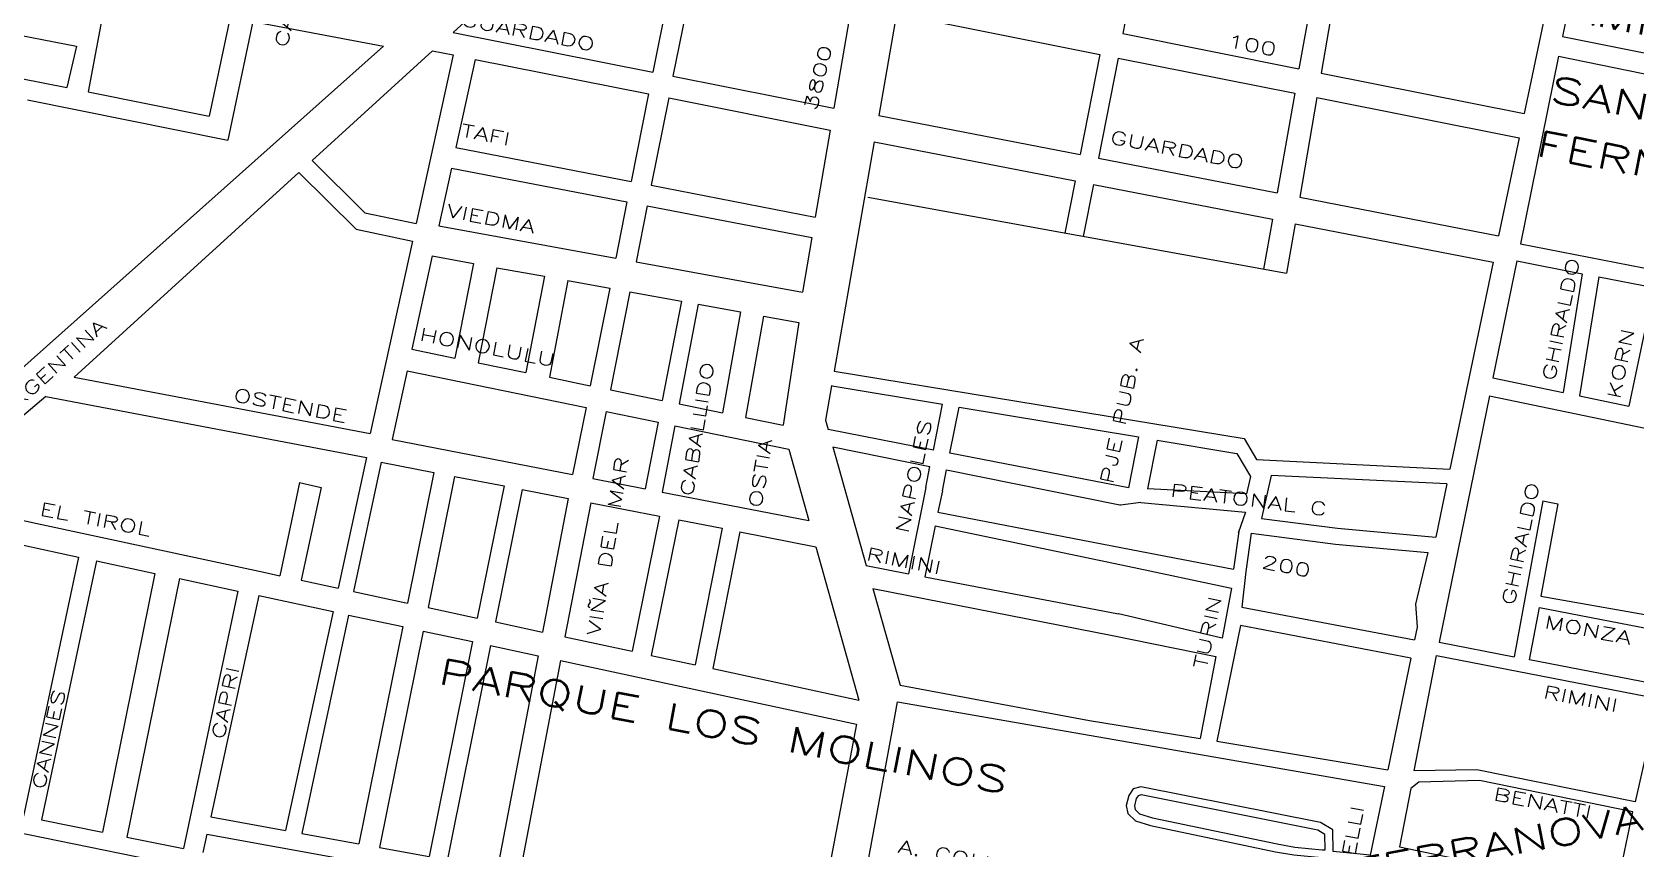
# Model space of a CAD drawing. Header units: millimetres. Extents: x 4374322 to 4409026, y 6503580 to 6534206.
# Drawn here: x 4385369 to 4386610, y 6519763 to 6520395 of the extents above; entities that cross this region are included whole.
import ezdxf

# ---------------------------------------------------------------- set-up
doc = ezdxf.new("R2010")
doc.units = ezdxf.units.MM
for name, color, linetype in [('LINEA CALLE', 252, 'Continuous'), ('NOMBRE BARRIO', 8, 'Continuous'), ('NOMBRE CALLE', 252, 'Continuous')]:
    doc.layers.add(name, color=color, linetype=linetype)
doc.styles.add('ROMANS', font='romans')

msp = doc.modelspace()

# ---------------------------------------------------------------- linework, layer by layer
at = {"layer": 'LINEA CALLE', "transparency": 33554687}
for p, q in [((4385774.6, 6520468.1), (4385694.6, 6520395.2)), ((4386226.7, 6520463.1), (4386213.2, 6520394.2)), ((4385866.2, 6520449.2), (4385849.3, 6520364.4)), ((4385881.8, 6520446), (4385864.9, 6520361.3)), ((4386565.3, 6520449.2), (4386553.7, 6520392.1)), ((4386362, 6520436.7), (4386349.6, 6520367.1)), ((4386378.9, 6520433.4), (4386366.8, 6520363.7)), ((4385426.2, 6520425), (4385412.2, 6520349.1)), ((4386004, 6520420.7), (4385989.5, 6520336.4)), ((4385287.9, 6520406.9), (4385403.1, 6520384.6)), ((4385522, 6520407), (4385505.8, 6520330.3)), ((4386037.9, 6520409.5), (4386024.2, 6520330.9)), ((4386037.9, 6520409.5), (4386195.5, 6520378.1)), ((4385539.5, 6520403.7), (4385520.2, 6520311.8)), ((4385539.5, 6520403.7), (4385640.8, 6520384.5)), ((4385694.6, 6520395.2), (4385849.3, 6520364.4)), ((4386213.2, 6520394.2), (4386349.6, 6520367.1)), ((4386538.6, 6520402.3), (4386524, 6520332.4)), ((4385640.8, 6520384.5), (4385310.5, 6520090.3)), ((4385403.1, 6520384.6), (4385395.6, 6520352.4)), ((4385678.8, 6520380.8), (4385585.5, 6520296)), ((4385678.8, 6520380.8), (4385694.6, 6520377.7)), ((4386553.7, 6520392.1), (4386733.1, 6520355.7)), ((4385281, 6520375.4), (4385395.6, 6520352.4)), ((4385694.6, 6520377.7), (4385666.1, 6520247.2)), ((4385711.8, 6520374.2), (4385696.8, 6520306)), ((4385711.8, 6520374.2), (4385846, 6520347.5)), ((4386195.5, 6520378.1), (4386180.3, 6520300.6)), ((4386209.5, 6520375.3), (4386194.4, 6520297.9)), ((4386209.5, 6520375.3), (4386346.3, 6520348.1)), ((4386550.5, 6520376.7), (4386521, 6520231.6)), ((4386550.5, 6520376.7), (4386852.4, 6520315.5)), ((4385864.9, 6520361.3), (4385989.5, 6520336.4)), ((4386366.8, 6520363.7), (4386524, 6520332.4)), ((4385365, 6520342.9), (4385520.2, 6520311.8)), ((4385412.2, 6520349.1), (4385505.8, 6520330.3)), ((4385846, 6520347.5), (4385832.5, 6520279.8)), ((4385861.6, 6520344.4), (4385848.1, 6520276.8)), ((4385861.6, 6520344.4), (4385986.7, 6520319.4)), ((4386346.3, 6520348.1), (4386332.6, 6520271)), ((4386363.5, 6520344.7), (4386350.2, 6520267.6)), ((4386363.5, 6520344.7), (4386520, 6520313.5)), ((4386024.2, 6520330.9), (4386180.3, 6520300.6)), ((4385986.7, 6520319.4), (4385975.1, 6520252.2)), ((4385696.8, 6520306), (4385832.5, 6520279.8)), ((4386020.6, 6520310.5), (4385989.6, 6520133)), ((4386020.6, 6520310.5), (4386176.3, 6520280.2)), ((4386520, 6520313.5), (4386504.2, 6520237.7)), ((4385585.5, 6520296), (4385626.4, 6520255.6)), ((4386194.4, 6520297.9), (4386332.6, 6520271)), ((4385575.2, 6520286.6), (4385401.2, 6520128.3)), ((4385575.2, 6520286.6), (4385619.6, 6520242.9)), ((4385693.4, 6520290.2), (4385683.6, 6520245.4)), ((4385693.4, 6520290.2), (4385829.3, 6520263.9)), ((4385848.1, 6520276.8), (4385975.1, 6520252.2)), ((4386176.3, 6520280.2), (4386168.4, 6520239.8)), ((4386190.4, 6520277.5), (4386182.5, 6520237.3)), ((4386190.4, 6520277.5), (4386329, 6520250.6)), ((4385829.3, 6520263.9), (4385820.6, 6520220.5)), ((4385844.9, 6520260.9), (4385836.3, 6520217.6)), ((4385844.9, 6520260.9), (4385972.4, 6520236.3)), ((4386015.7, 6520267.6), (4386340, 6520208.7)), ((4386350.2, 6520267.6), (4386504.2, 6520237.7)), ((4385626.4, 6520255.6), (4385666.1, 6520247.2)), ((4385683.6, 6520245.4), (4385820.6, 6520220.5)), ((4386329, 6520250.6), (4386322.1, 6520212)), ((4386346.7, 6520247.1), (4386340, 6520208.7)), ((4386346.7, 6520247.1), (4386500, 6520217.4)), ((4385619.6, 6520242.9), (4385663.1, 6520233.7)), ((4385663.1, 6520233.7), (4385630.5, 6520084.6)), ((4385972.4, 6520236.3), (4385965.1, 6520194.2)), ((4386521, 6520231.6), (4386661.8, 6520204.1)), ((4385678.5, 6520222.1), (4385662.8, 6520150)), ((4385678.5, 6520222.1), (4385710.5, 6520216.3)), ((4385710.5, 6520216.3), (4385696.1, 6520143.1)), ((4385728.6, 6520213), (4385714.1, 6520139.5)), ((4385728.6, 6520213), (4385765.3, 6520206.4)), ((4385765.3, 6520206.4), (4385751.1, 6520131.9)), ((4385836.3, 6520217.6), (4385965.1, 6520194.2)), ((4386500, 6520217.4), (4386466.5, 6520057.1)), ((4386518.3, 6520218.3), (4386499.8, 6520127.7)), ((4386518.3, 6520218.3), (4386569, 6520208.4)), ((4386569, 6520208.4), (4386554.1, 6520116.4)), ((4385783.5, 6520203.1), (4385769.3, 6520128.2)), ((4385783.5, 6520203.1), (4385816, 6520197.2)), ((4385816, 6520197.2), (4385800.9, 6520121.7)), ((4385831.6, 6520194.3), (4385816.5, 6520118.5)), ((4385831.6, 6520194.3), (4385871.4, 6520187.1)), ((4386581.7, 6520206), (4386566.8, 6520113.8)), ((4386581.7, 6520206), (4386624.3, 6520197.7)), ((4386624.3, 6520197.7), (4386605, 6520105.8)), ((4385871.4, 6520187.1), (4385856.6, 6520110.3)), ((4385884.4, 6520184.7), (4385869.6, 6520107.6)), ((4385884.4, 6520184.7), (4385917.3, 6520178.8)), ((4385917.3, 6520178.8), (4385903.3, 6520100.7)), ((4385935, 6520175.5), (4385921, 6520097.1)), ((4385935, 6520175.5), (4385962.3, 6520170.6)), ((4385962.3, 6520170.6), (4385950.3, 6520091.1)), ((4385662.8, 6520150), (4385696.1, 6520143.1)), ((4385659.1, 6520133.2), (4385647.5, 6520080)), ((4385659.1, 6520133.2), (4385797.6, 6520104.8)), ((4385714.1, 6520139.5), (4385751.1, 6520131.9)), ((4385989.6, 6520133), (4386307.2, 6520080.8)), ((4385401.2, 6520128.3), (4385630.5, 6520084.6)), ((4385769.3, 6520128.2), (4385800.9, 6520121.7)), ((4385987.6, 6520121.7), (4385982.9, 6520095)), ((4385988.1, 6520121.7), (4385987.6, 6520121.7)), ((4385988.1, 6520121.7), (4386073.7, 6520107.4)), ((4386499.8, 6520127.7), (4386554.1, 6520116.4)), ((4385379.4, 6520113.3), (4385339.3, 6520079.5)), ((4385379.4, 6520113.3), (4385627.7, 6520066)), ((4385816.5, 6520118.5), (4385856.6, 6520110.3)), ((4385869.6, 6520107.6), (4385903.3, 6520100.7)), ((4386066.5, 6520071.9), (4386073.7, 6520107.4)), ((4386497, 6520113.8), (4386458.2, 6519923.1)), ((4386497, 6520113.8), (4386799.2, 6520051)), ((4386566.8, 6520113.8), (4386605, 6520105.8)), ((4385797.6, 6520104.8), (4385787.2, 6520052.9)), ((4385813.1, 6520101.6), (4385802.8, 6520049.8)), ((4385813.1, 6520101.6), (4385853.4, 6520093.4)), ((4385921, 6520097.1), (4385950.3, 6520091.1)), ((4385982.9, 6520095), (4385985, 6520087.7)), ((4386079.3, 6520069.4), (4386086.6, 6520105.2)), ((4386086.6, 6520105.2), (4386225.4, 6520082)), ((4385853.4, 6520093.4), (4385843.5, 6520041.9)), ((4385866.4, 6520090.7), (4385856.5, 6520039.4)), ((4385866.4, 6520090.7), (4385954.6, 6520072.6)), ((4386066.5, 6520071.9), (4385985, 6520087.7)), ((4386225.4, 6520082), (4386217.7, 6520042.7)), ((4385647.5, 6520080), (4385787.2, 6520052.9)), ((4385954.6, 6520072.6), (4385970, 6520017.4)), ((4385988.7, 6520074.5), (4386063.9, 6520059.2)), ((4385988.7, 6520074.5), (4386014.6, 6519982.6)), ((4386239.8, 6520079.6), (4386232.4, 6520041.9)), ((4386239.8, 6520079.6), (4386301.5, 6520069.3)), ((4386307.2, 6520080.8), (4386316.7, 6520064.6)), ((4385627.7, 6520066), (4385605.7, 6519965)), ((4385639, 6520062.5), (4385617.6, 6519962.4)), ((4385639, 6520062.5), (4385679.8, 6520054.6)), ((4386060.7, 6520043), (4386063.9, 6520059.2)), ((4386217.7, 6520042.7), (4386079.3, 6520069.4)), ((4386301.5, 6520069.3), (4386312, 6520051.3)), ((4386316.7, 6520064.6), (4386466.5, 6520057.1)), ((4385575.8, 6520046.8), (4385569.6, 6520017.1)), ((4385575.8, 6520046.8), (4385592.5, 6520042.9)), ((4385679.8, 6520054.6), (4385659.3, 6519953.4)), ((4385695.8, 6520051.5), (4385675.3, 6519950)), ((4385695.8, 6520051.5), (4385734.2, 6520044.1)), ((4385802.8, 6520049.8), (4385843.5, 6520041.9)), ((4386073.5, 6520040.4), (4386076.7, 6520056.6)), ((4386076.7, 6520056.6), (4386211, 6520029.4)), ((4386312, 6520051.3), (4386309.1, 6520037.9)), ((4386328.2, 6520052.2), (4386320.5, 6520018.9)), ((4386464.1, 6520045.7), (4386328.2, 6520052.2)), ((4386464.1, 6520045.7), (4386455.5, 6520004.5)), ((4385592.5, 6520042.9), (4385576.9, 6519971.1)), ((4385734.2, 6520044.1), (4385713.4, 6519941.8)), ((4385748.2, 6520041.3), (4385727.4, 6519938.8)), ((4385748.2, 6520041.3), (4385783.7, 6520034.4)), ((4385783.7, 6520034.4), (4385764, 6519931)), ((4385856.5, 6520039.4), (4385970, 6520017.4)), ((4386060.7, 6520043), (4386047.2, 6519976.2)), ((4386073.5, 6520040.4), (4386070.1, 6520023.7)), ((4386309.1, 6520037.9), (4386232.4, 6520041.9)), ((4386538.3, 6520032.5), (4386516.3, 6519911.8)), ((4386538.3, 6520032.5), (4386550.1, 6520030.3)), ((4385300.4, 6520030.5), (4385372.6, 6520015)), ((4385801.2, 6520031), (4385781.3, 6519927.2)), ((4385801.2, 6520031), (4385854.6, 6520020.6)), ((4385854.6, 6520020.6), (4385833.2, 6519916.1)), ((4386070.1, 6520023.7), (4386219.6, 6519994.9)), ((4386211, 6520029.4), (4386211.5, 6520029.3)), ((4386227.2, 6520031.3), (4386211.5, 6520029.3)), ((4386227.2, 6520031.3), (4386308.2, 6520023.7)), ((4386308.2, 6520023.7), (4386302.4, 6520007.5)), ((4386550.1, 6520030.3), (4386537, 6519958.7)), ((4385372.6, 6520015), (4385548.1, 6519977.3)), ((4385569.6, 6520017.1), (4385560.6, 6519974.6)), ((4385869.5, 6520017.8), (4385847.9, 6519912.9)), ((4385869.5, 6520017.8), (4385903, 6520011.3)), ((4385903, 6520011.3), (4385882.2, 6519905.6)), ((4385916.6, 6520008.6), (4385895.7, 6519902.7)), ((4385916.6, 6520008.6), (4385975.6, 6519997.1)), ((4386068, 6520013.1), (4386060, 6519973.7)), ((4386068, 6520013.1), (4386217, 6519981.9)), ((4386303, 6520008.8), (4386298.8, 6519979.7)), ((4386312.7, 6520007.5), (4386308.4, 6519977.8)), ((4386312.7, 6520007.5), (4386378, 6519999.1)), ((4386320.6, 6520019), (4386379.4, 6520011.4)), ((4386379.4, 6520011.4), (4386455.5, 6520004.5)), ((4385361.9, 6519998.3), (4385404.6, 6519989.1)), ((4385975.6, 6519997.1), (4386008.8, 6519878.4)), ((4386378, 6519999.1), (4386449.3, 6519992.7)), ((4385404.6, 6519989.1), (4385362.1, 6519788.5)), ((4385418.5, 6519986.2), (4385375.9, 6519785.7)), ((4385418.5, 6519986.2), (4385463.8, 6519976.4)), ((4386014.6, 6519982.6), (4386047.2, 6519976.2)), ((4386219.6, 6519994.9), (4386298.8, 6519979.7)), ((4386449.3, 6519992.7), (4386439.8, 6519952.6)), ((4385463.8, 6519976.4), (4385423.1, 6519776.2)), ((4385482.7, 6519972.4), (4385442.1, 6519772.3)), ((4385482.7, 6519972.4), (4385528, 6519962.6)), ((4385548.1, 6519977.3), (4385560.6, 6519974.6)), ((4385576.9, 6519971.1), (4385605.7, 6519965)), ((4386060, 6519973.7), (4386209.8, 6519945.1)), ((4386217, 6519981.9), (4386297.4, 6519965)), ((4386308.4, 6519977.8), (4386305.3, 6519950.2)), ((4385528, 6519962.6), (4385486, 6519763.4)), ((4385544.2, 6519959.2), (4385507, 6519788.1)), ((4385544.2, 6519959.2), (4385601.7, 6519946.8)), ((4385617.6, 6519962.4), (4385659.3, 6519953.4)), ((4386019.7, 6519964.7), (4386040.8, 6519890)), ((4386019.7, 6519964.7), (4386205.3, 6519928.3)), ((4386297.4, 6519965), (4386290.1, 6519926.4)), ((4385601.7, 6519946.8), (4385564.9, 6519777.5)), ((4385675.3, 6519950), (4385713.4, 6519941.8)), ((4386305.3, 6519950.2), (4386439, 6519925)), ((4386439.8, 6519952.6), (4386441.2, 6519935.1)), ((4385613.7, 6519944.2), (4385577.6, 6519775.2)), ((4385613.7, 6519944.2), (4385655.7, 6519935.2)), ((4385655.7, 6519935.2), (4385621.7, 6519767.2)), ((4385727.4, 6519938.8), (4385764, 6519931)), ((4386290.1, 6519926.4), (4386209.8, 6519945.1)), ((4386304.4, 6519936), (4386285.9, 6519846.6)), ((4386436.1, 6519910.9), (4386304.4, 6519936)), ((4386441, 6519934.9), (4386439, 6519925)), ((4385671.6, 6519931.8), (4385637.7, 6519764.3)), ((4385671.6, 6519931.8), (4385709.7, 6519923.6)), ((4385723.7, 6519920.6), (4385673.1, 6519669.7)), ((4385709.7, 6519923.6), (4385676, 6519757.3)), ((4385723.7, 6519920.6), (4385760.5, 6519912.7)), ((4385781.3, 6519927.2), (4385833.2, 6519916.1)), ((4386205.3, 6519928.3), (4386285.3, 6519912.2)), ((4386458.2, 6519923.1), (4386516.3, 6519911.8)), ((4385760.5, 6519912.7), (4385712.9, 6519663.6)), ((4385777.8, 6519909), (4385748.4, 6519754.9)), ((4385777.8, 6519909), (4386006.9, 6519859.8)), ((4385847.9, 6519912.9), (4385882.2, 6519905.6)), ((4386285.3, 6519912.2), (4386273, 6519848.7)), ((4386436.1, 6519910.9), (4386418.3, 6519824.4)), ((4385895.7, 6519902.7), (4386008.8, 6519878.4)), ((4386040.8, 6519890), (4386187.3, 6519862.5)), ((4386006.9, 6519859.8), (4385977.7, 6519705.2)), ((4386298.5, 6519844.5), (4386418.3, 6519824.4)), ((4385317.6, 6519784), (4385483.4, 6519750.4)), ((4385375.9, 6519785.7), (4385423.1, 6519776.2)), ((4385507, 6519788.1), (4385564.9, 6519777.5)), ((4385442.1, 6519772.3), (4385486, 6519763.4)), ((4385504.1, 6519774.6), (4385501, 6519760.4)), ((4385504.1, 6519774.6), (4385673.2, 6519743.8)), ((4385577.6, 6519775.2), (4385621.7, 6519767.2)), ((4385637.7, 6519764.3), (4385676, 6519757.3))]:
    msp.add_line(p, q, dxfattribs=at)
for points in [[(4386537, 6519958.7), (4386639.3, 6519940.6), (4386641.4, 6519951.4)], [(4386438.9, 6519823.6), (4386456.1, 6519912.9), (4386627.5, 6519879.7), (4386624.2, 6519862.4), (4386610, 6519799.6), (4386487.2, 6519824.3), (4386438.9, 6519823.6)], [(4386015.7, 6519752.2), (4386034.5, 6519854.1), (4386038.8, 6519876.9), (4386415.7, 6519811.5), (4386404.7, 6519758.3), (4386376, 6519761.2), (4386375.8, 6519777.8), (4386366.4, 6519783.5), (4386227.1, 6519811.2), (4386221.2, 6519809.6), (4386217.9, 6519804.6), (4386215.9, 6519796.7), (4386217, 6519790.5), (4386223, 6519784.8), (4386234.6, 6519781.2), (4386331.4, 6519761), (4386345.7, 6519758.6), (4386367, 6519756.4), (4386375.4, 6519755.9), (4386403.5, 6519752.4), (4386387.8, 6519675.9)], [(4386187.3, 6519862.5), (4386273, 6519848.7)], [(4386285.9, 6519846.6), (4386298.5, 6519844.5)], [(4386608.1, 6519791.8), (4386489.5, 6519816.1), (4386442.5, 6519814.8), (4386436.2, 6519810), (4386427.5, 6519764.7), (4386595.3, 6519730), (4386608.1, 6519791.8)]]:
    msp.add_lwpolyline(points, dxfattribs=at)
for points in [[(4386535.9, 6519950.1), (4386637.3, 6519930.5), (4386629.5, 6519889.9), (4386528.1, 6519909.5)], [(4386369.8, 6519762.4), (4386369.7, 6519774.3), (4386364.1, 6519777.7), (4386227.3, 6519804.9), (4386225, 6519804.3), (4386223.6, 6519802.1), (4386222.2, 6519796.4), (4386222.7, 6519793.6), (4386226.2, 6519790.2), (4386236.1, 6519787.2), (4386332.6, 6519767), (4386346.5, 6519764.6), (4386367.5, 6519762.5)]]:
    msp.add_lwpolyline(points, close=True, dxfattribs=at)

# ---------------------------------------------------------------- texts
at = {"layer": 'NOMBRE BARRIO', "transparency": 33554687, "style": 'ROMANS', "width": 1.5}
for s, rotation, p in [('AMPLIACION', 349, (4386555.9, 6520404.8)), ('SAN ', 349, (4386542.9, 6520341.8)), ('FERNANDO', 349, (4386531.9, 6520299.8)), ('PARQUE LOS MOLINOS', 349, (4385681.9, 6519891.2)), ('TERRANOVA II', 11, (4386396.2, 6519735.2))]:
    msp.add_text(s, height=20, rotation=rotation, dxfattribs=at).set_placement(p)
at = {"layer": 'NOMBRE CALLE', "transparency": 33554687, "style": 'ROMANS', "width": 1.5}
for s, rotation, p in [('CANARIAS', 76, (4385565.9, 6520382.8)), ('GUARDADO', 349, (4385699.9, 6520400.8)), ('100', 349, (4386293.4, 6520384)), ('3800', 76, (4385975.9, 6520333.8)), ('TAFI', 349, (4385699.9, 6520314.8)), ('GUARDADO', 349, (4386202.6, 6520309.5)), ('VIEDMA', 349, (4385688.9, 6520252.8)), ('GHIRALDO', 78.1888, (4386547.5, 6520124.8)), ('ARMADA ARGENTINA', 42.1968, (4385283.6, 6520036.8)), ('HONOLULU', 349, (4385667.9, 6520156.8)), ('PJE PUB. A', 78, (4386205.5, 6520045)), ('KORN', 78, (4386597.9, 6520110.8)), ('CABALLIDO', 80.7636, (4385880.2, 6520035.6)), ('OSTENDE', 349, (4385523.8, 6520110)), ('NAPOLES', 78, (4386046.9, 6520006.8)), ('OSTIA', 80.7636, (4385933.2, 6520026.6)), ('VIÑA DEL MAR', 80.7636, (4385808.2, 6519927.6)), ('PEATONAL C', 352.9452, (4386249.5, 6520036)), ('GHIRALDO', 78.1888, (4386516.2, 6519951.1)), ('EL TIROL', 349, (4385373.9, 6520021.8)), ('RIMINI', 349, (4386013.9, 6519986.8)), ('200', 349, (4386319.9, 6519980.8)), ('TURIN', 78, (4386277.9, 6519901.8)), ('MONZA', 349, (4386538.9, 6519934.3)), ('CAPRI', 77.9295, (4385517.3, 6519847.3)), ('CANNES', 77.9295, (4385378.3, 6519808.6)), ('RIMINI', 349, (4386538, 6519880.1)), ('BENATTI', 349, (4386499.4, 6519801.1)), ('BELARDINELLI', 79.4917, (4386375.6, 6519664.1)), ('A. COLMACHI', 349, (4386038.5, 6519760.6))]:
    msp.add_text(s, height=10, rotation=rotation, dxfattribs=at).set_placement(p)

doc.saveas('drawing.dxf')
